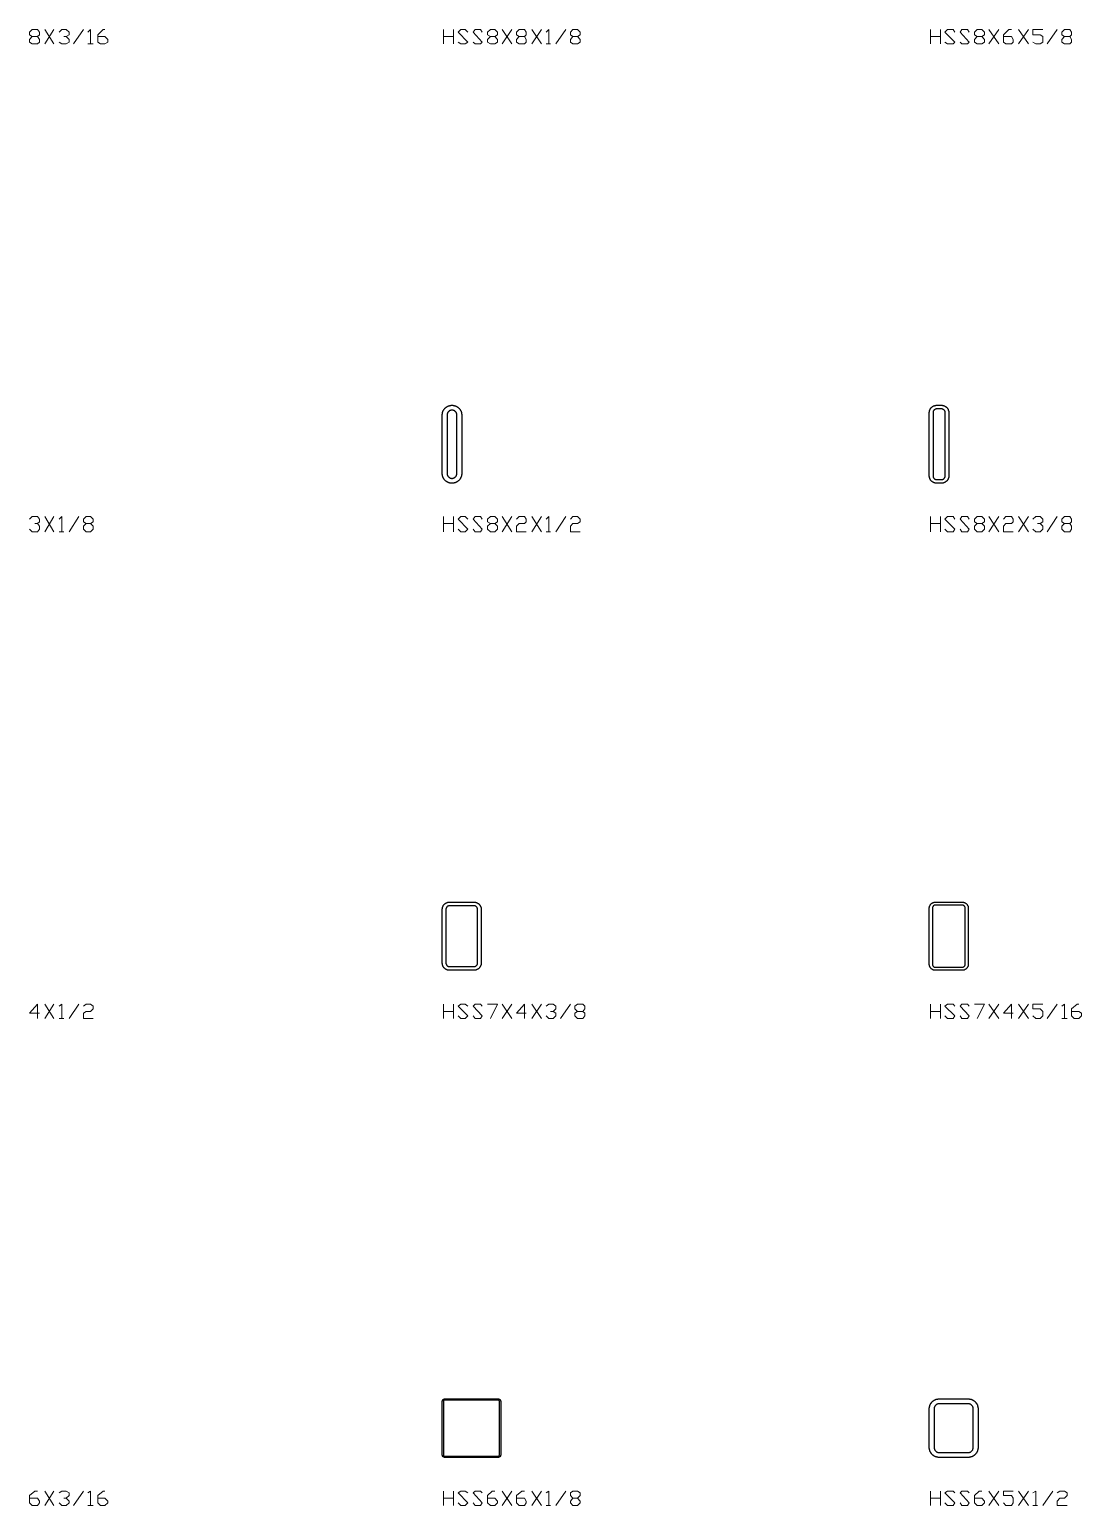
# Model space of a CAD drawing. Header units: inches. Extents: x 0 to 975, y -1305 to 34.
# Drawn here: x 107.6 to 215.6, y -954.9 to -803.4 of the extents above; entities that cross this region are included whole.
import ezdxf

# ---------------------------------------------------------------- set-up
doc = ezdxf.new("R2010")
doc.units = ezdxf.units.IN
doc.header["$MEASUREMENT"] = 0
doc.layers.add('AISC_STEEL', color=7, linetype='Continuous')

msp = doc.modelspace()

# ---------------------------------------------------------------- linework, layer by layer
at = {"color": 3, "lineweight": 0}
for p, q in [((109.2, -803.43), (110.12, -804.9)), ((109.2, -804.9), (110.12, -803.43)), ((112.15, -804.9), (113.17, -803.43)), ((150.14, -804.9), (150.14, -803.43)), ((150.14, -804.16), (151.16, -804.16)), ((151.16, -803.43), (151.16, -804.9)), ((156.14, -803.43), (157.15, -804.9)), ((156.14, -804.9), (157.15, -803.43)), ((159.18, -803.43), (160.2, -804.9)), ((159.18, -804.9), (160.2, -803.43)), ((161.67, -804.9), (162.69, -803.43)), ((200.13, -804.9), (200.13, -803.43)), ((200.13, -804.16), (201.14, -804.16)), ((201.14, -803.43), (201.14, -804.9)), ((206.12, -803.43), (207.13, -804.9)), ((206.12, -804.9), (207.13, -803.43)), ((209.16, -803.43), (210.18, -804.9)), ((209.16, -804.9), (210.18, -803.43)), ((212.11, -804.9), (213.13, -803.43)), ((113.63, -804.9), (114.18, -804.9)), ((160.66, -804.9), (161.12, -804.9)), ((109.2, -853.41), (110.12, -854.98)), ((109.2, -854.98), (110.12, -853.41)), ((111.69, -854.98), (112.7, -853.41)), ((150.14, -854.98), (150.14, -853.41)), ((150.14, -854.15), (151.16, -854.15)), ((151.16, -853.41), (151.16, -854.98)), ((156.14, -853.41), (157.15, -854.98)), ((156.14, -854.98), (157.15, -853.41)), ((159.18, -853.41), (160.2, -854.98)), ((159.18, -854.98), (160.2, -853.41)), ((161.67, -854.98), (162.69, -853.41)), ((200.13, -854.98), (200.13, -853.41)), ((200.13, -854.15), (201.14, -854.15)), ((201.14, -853.41), (201.14, -854.98)), ((206.12, -853.41), (207.13, -854.98)), ((206.12, -854.98), (207.13, -853.41)), ((209.16, -853.41), (210.18, -854.98)), ((209.16, -854.98), (210.18, -853.41)), ((212.11, -854.98), (213.13, -853.41)), ((110.68, -854.98), (111.14, -854.98)), ((160.66, -854.98), (161.12, -854.98)), ((109.2, -903.48), (110.12, -904.96)), ((109.2, -904.96), (110.12, -903.48)), ((111.69, -904.96), (112.7, -903.48)), ((150.14, -904.96), (150.14, -903.48)), ((150.14, -904.22), (151.16, -904.22)), ((151.16, -903.48), (151.16, -904.96)), ((156.14, -903.48), (157.15, -904.96)), ((156.14, -904.96), (157.15, -903.48)), ((159.18, -903.48), (160.2, -904.96)), ((159.18, -904.96), (160.2, -903.48)), ((162.13, -904.96), (163.15, -903.48)), ((200.13, -904.96), (200.13, -903.48)), ((200.13, -904.22), (201.14, -904.22)), ((201.14, -903.48), (201.14, -904.96)), ((206.12, -903.48), (207.13, -904.96)), ((206.12, -904.96), (207.13, -903.48)), ((209.16, -903.48), (210.18, -904.96)), ((209.16, -904.96), (210.18, -903.48)), ((212.11, -904.96), (213.13, -903.48)), ((110.68, -904.96), (111.14, -904.96)), ((213.59, -904.96), (214.14, -904.96)), ((109.2, -953.46), (110.12, -954.94)), ((109.2, -954.94), (110.12, -953.46)), ((112.15, -954.94), (113.17, -953.46)), ((150.14, -954.94), (150.14, -953.46)), ((150.14, -954.2), (151.16, -954.2)), ((151.16, -953.46), (151.16, -954.94)), ((156.14, -953.46), (157.15, -954.94)), ((156.14, -954.94), (157.15, -953.46)), ((159.18, -953.46), (160.2, -954.94)), ((159.18, -954.94), (160.2, -953.46)), ((161.67, -954.94), (162.69, -953.46)), ((200.13, -954.94), (200.13, -953.46)), ((200.13, -954.2), (201.14, -954.2)), ((201.14, -953.46), (201.14, -954.94)), ((206.12, -953.46), (207.13, -954.94)), ((206.12, -954.94), (207.13, -953.46)), ((209.16, -953.46), (210.18, -954.94)), ((209.16, -954.94), (210.18, -953.46)), ((211.65, -954.94), (212.67, -953.46)), ((113.63, -954.94), (114.18, -954.94)), ((160.66, -954.94), (161.12, -954.94)), ((210.64, -954.94), (211.1, -954.94))]:
    msp.add_line(p, q, dxfattribs=at)
for points in [[(108.46, -804.16), (108.65, -804.44), (108.65, -804.72), (108.46, -804.9), (107.91, -804.9), (107.63, -804.72), (107.63, -804.44), (107.91, -804.16), (108.46, -804.16), (108.65, -803.98), (108.65, -803.7), (108.46, -803.43), (107.91, -803.43), (107.63, -803.7), (107.63, -803.98), (107.91, -804.16)], [(110.68, -803.7), (110.95, -803.43), (111.41, -803.43), (111.69, -803.7), (111.69, -803.98), (111.41, -804.16), (111.14, -804.16)], [(111.41, -804.16), (111.69, -804.44), (111.69, -804.72), (111.41, -804.9), (110.95, -804.9), (110.68, -804.72)], [(113.63, -803.7), (113.9, -803.43), (113.9, -804.9)], [(114.64, -804.16), (115.38, -804.16), (115.66, -804.44), (115.66, -804.72), (115.38, -804.9), (114.92, -804.9), (114.64, -804.72), (114.64, -803.98), (115.19, -803.43), (115.38, -803.43)], [(151.62, -804.72), (151.9, -804.9), (152.36, -804.9), (152.63, -804.72), (151.62, -803.7), (151.9, -803.43), (152.36, -803.43), (152.63, -803.7)], [(153.19, -804.72), (153.37, -804.9), (153.93, -804.9), (154.11, -804.72), (153.19, -803.7), (153.37, -803.43), (153.93, -803.43), (154.11, -803.7)], [(155.4, -804.16), (155.68, -804.44), (155.68, -804.72), (155.4, -804.9), (154.94, -804.9), (154.66, -804.72), (154.66, -804.44), (154.94, -804.16), (155.4, -804.16), (155.68, -803.98), (155.68, -803.7), (155.4, -803.43), (154.94, -803.43), (154.66, -803.7), (154.66, -803.98), (154.94, -804.16)], [(158.44, -804.16), (158.63, -804.44), (158.63, -804.72), (158.44, -804.9), (157.89, -804.9), (157.61, -804.72), (157.61, -804.44), (157.89, -804.16), (158.44, -804.16), (158.63, -803.98), (158.63, -803.7), (158.44, -803.43), (157.89, -803.43), (157.61, -803.7), (157.61, -803.98), (157.89, -804.16)], [(160.66, -803.7), (160.93, -803.43), (160.93, -804.9)], [(163.89, -804.16), (164.16, -804.44), (164.16, -804.72), (163.89, -804.9), (163.42, -804.9), (163.15, -804.72), (163.15, -804.44), (163.42, -804.16), (163.89, -804.16), (164.16, -803.98), (164.16, -803.7), (163.89, -803.43), (163.42, -803.43), (163.15, -803.7), (163.15, -803.98), (163.42, -804.16)], [(201.6, -804.72), (201.88, -804.9), (202.43, -804.9), (202.62, -804.72), (201.6, -803.7), (201.88, -803.43), (202.43, -803.43), (202.62, -803.7)], [(203.17, -804.72), (203.35, -804.9), (203.91, -804.9), (204.09, -804.72), (203.17, -803.7), (203.35, -803.43), (203.91, -803.43), (204.09, -803.7)], [(205.38, -804.16), (205.66, -804.44), (205.66, -804.72), (205.38, -804.9), (204.92, -804.9), (204.64, -804.72), (204.64, -804.44), (204.92, -804.16), (205.38, -804.16), (205.66, -803.98), (205.66, -803.7), (205.38, -803.43), (204.92, -803.43), (204.64, -803.7), (204.64, -803.98), (204.92, -804.16)], [(207.6, -804.16), (208.43, -804.16), (208.61, -804.44), (208.61, -804.72), (208.43, -804.9), (207.87, -804.9), (207.6, -804.72), (207.6, -803.98), (208.15, -803.43), (208.43, -803.43)], [(210.64, -804.72), (210.92, -804.9), (211.38, -804.9), (211.65, -804.72), (211.65, -804.16), (211.38, -803.98), (210.64, -803.98), (210.64, -803.43), (211.65, -803.43)], [(214.42, -804.16), (214.6, -804.44), (214.6, -804.72), (214.42, -804.9), (213.87, -804.9), (213.59, -804.72), (213.59, -804.44), (213.87, -804.16), (214.42, -804.16), (214.6, -803.98), (214.6, -803.7), (214.42, -803.43), (213.87, -803.43), (213.59, -803.7), (213.59, -803.98), (213.87, -804.16)], [(107.63, -853.68), (107.91, -853.41), (108.46, -853.41), (108.65, -853.68), (108.65, -853.96), (108.46, -854.15), (108.19, -854.15)], [(108.46, -854.15), (108.65, -854.42), (108.65, -854.7), (108.46, -854.98), (107.91, -854.98), (107.63, -854.7)], [(110.68, -853.68), (110.95, -853.41), (110.95, -854.98)], [(113.9, -854.15), (114.18, -854.42), (114.18, -854.7), (113.9, -854.98), (113.44, -854.98), (113.17, -854.7), (113.17, -854.42), (113.44, -854.15), (113.9, -854.15), (114.18, -853.96), (114.18, -853.68), (113.9, -853.41), (113.44, -853.41), (113.17, -853.68), (113.17, -853.96), (113.44, -854.15)], [(151.62, -854.7), (151.9, -854.98), (152.36, -854.98), (152.63, -854.7), (151.62, -853.68), (151.9, -853.41), (152.36, -853.41), (152.63, -853.68)], [(153.19, -854.7), (153.37, -854.98), (153.93, -854.98), (154.11, -854.7), (153.19, -853.68), (153.37, -853.41), (153.93, -853.41), (154.11, -853.68)], [(155.4, -854.15), (155.68, -854.42), (155.68, -854.7), (155.4, -854.98), (154.94, -854.98), (154.66, -854.7), (154.66, -854.42), (154.94, -854.15), (155.4, -854.15), (155.68, -853.96), (155.68, -853.68), (155.4, -853.41), (154.94, -853.41), (154.66, -853.68), (154.66, -853.96), (154.94, -854.15)], [(157.61, -853.68), (157.89, -853.41), (158.44, -853.41), (158.63, -853.68), (158.63, -853.96), (158.44, -854.15), (157.89, -854.15), (157.61, -854.42), (157.61, -854.98), (158.63, -854.98)], [(160.66, -853.68), (160.93, -853.41), (160.93, -854.98)], [(163.15, -853.68), (163.42, -853.41), (163.89, -853.41), (164.16, -853.68), (164.16, -853.96), (163.89, -854.15), (163.42, -854.15), (163.15, -854.42), (163.15, -854.98), (164.16, -854.98)], [(201.6, -854.7), (201.88, -854.98), (202.43, -854.98), (202.62, -854.7), (201.6, -853.68), (201.88, -853.41), (202.43, -853.41), (202.62, -853.68)], [(203.17, -854.7), (203.35, -854.98), (203.91, -854.98), (204.09, -854.7), (203.17, -853.68), (203.35, -853.41), (203.91, -853.41), (204.09, -853.68)], [(205.38, -854.15), (205.66, -854.42), (205.66, -854.7), (205.38, -854.98), (204.92, -854.98), (204.64, -854.7), (204.64, -854.42), (204.92, -854.15), (205.38, -854.15), (205.66, -853.96), (205.66, -853.68), (205.38, -853.41), (204.92, -853.41), (204.64, -853.68), (204.64, -853.96), (204.92, -854.15)], [(207.6, -853.68), (207.87, -853.41), (208.43, -853.41), (208.61, -853.68), (208.61, -853.96), (208.43, -854.15), (207.87, -854.15), (207.6, -854.42), (207.6, -854.98), (208.61, -854.98)], [(210.64, -853.68), (210.92, -853.41), (211.38, -853.41), (211.65, -853.68), (211.65, -853.96), (211.38, -854.15), (211.1, -854.15)], [(211.38, -854.15), (211.65, -854.42), (211.65, -854.7), (211.38, -854.98), (210.92, -854.98), (210.64, -854.7)], [(214.42, -854.15), (214.6, -854.42), (214.6, -854.7), (214.42, -854.98), (213.87, -854.98), (213.59, -854.7), (213.59, -854.42), (213.87, -854.15), (214.42, -854.15), (214.6, -853.96), (214.6, -853.68), (214.42, -853.41), (213.87, -853.41), (213.59, -853.68), (213.59, -853.96), (213.87, -854.15)], [(108.65, -904.4), (107.63, -904.4), (108.46, -903.48), (108.46, -904.96)], [(110.68, -903.67), (110.95, -903.48), (110.95, -904.96)], [(113.17, -903.67), (113.44, -903.48), (113.9, -903.48), (114.18, -903.67), (114.18, -903.94), (113.9, -904.22), (113.44, -904.22), (113.17, -904.4), (113.17, -904.96), (114.18, -904.96)], [(151.62, -904.68), (151.9, -904.96), (152.36, -904.96), (152.63, -904.68), (151.62, -903.67), (151.9, -903.48), (152.36, -903.48), (152.63, -903.67)], [(153.19, -904.68), (153.37, -904.96), (153.93, -904.96), (154.11, -904.68), (153.19, -903.67), (153.37, -903.48), (153.93, -903.48), (154.11, -903.67)], [(154.66, -903.48), (155.68, -903.48), (154.94, -904.96)], [(158.63, -904.4), (157.61, -904.4), (158.44, -903.48), (158.44, -904.96)], [(160.66, -903.67), (160.93, -903.48), (161.4, -903.48), (161.67, -903.67), (161.67, -903.94), (161.4, -904.22), (161.12, -904.22)], [(161.4, -904.22), (161.67, -904.4), (161.67, -904.68), (161.4, -904.96), (160.93, -904.96), (160.66, -904.68)], [(164.44, -904.22), (164.62, -904.4), (164.62, -904.68), (164.44, -904.96), (163.89, -904.96), (163.61, -904.68), (163.61, -904.4), (163.89, -904.22), (164.44, -904.22), (164.62, -903.94), (164.62, -903.67), (164.44, -903.48), (163.89, -903.48), (163.61, -903.67), (163.61, -903.94), (163.89, -904.22)], [(201.6, -904.68), (201.88, -904.96), (202.43, -904.96), (202.62, -904.68), (201.6, -903.67), (201.88, -903.48), (202.43, -903.48), (202.62, -903.67)], [(203.17, -904.68), (203.35, -904.96), (203.91, -904.96), (204.09, -904.68), (203.17, -903.67), (203.35, -903.48), (203.91, -903.48), (204.09, -903.67)], [(204.64, -903.48), (205.66, -903.48), (204.92, -904.96)], [(208.61, -904.4), (207.6, -904.4), (208.43, -903.48), (208.43, -904.96)], [(210.64, -904.68), (210.92, -904.96), (211.38, -904.96), (211.65, -904.68), (211.65, -904.22), (211.38, -903.94), (210.64, -903.94), (210.64, -903.48), (211.65, -903.48)], [(213.59, -903.67), (213.87, -903.48), (213.87, -904.96)], [(214.6, -904.22), (215.34, -904.22), (215.62, -904.4), (215.62, -904.68), (215.34, -904.96), (214.88, -904.96), (214.6, -904.68), (214.6, -903.94), (215.16, -903.48), (215.34, -903.48)], [(107.63, -954.2), (108.46, -954.2), (108.65, -954.48), (108.65, -954.66), (108.46, -954.94), (107.91, -954.94), (107.63, -954.66), (107.63, -953.92), (108.19, -953.46), (108.46, -953.46)], [(110.68, -953.65), (110.95, -953.46), (111.41, -953.46), (111.69, -953.65), (111.69, -953.92), (111.41, -954.2), (111.14, -954.2)], [(111.41, -954.2), (111.69, -954.48), (111.69, -954.66), (111.41, -954.94), (110.95, -954.94), (110.68, -954.66)], [(113.63, -953.65), (113.9, -953.46), (113.9, -954.94)], [(114.64, -954.2), (115.38, -954.2), (115.66, -954.48), (115.66, -954.66), (115.38, -954.94), (114.92, -954.94), (114.64, -954.66), (114.64, -953.92), (115.19, -953.46), (115.38, -953.46)], [(151.62, -954.66), (151.9, -954.94), (152.36, -954.94), (152.63, -954.66), (151.62, -953.65), (151.9, -953.46), (152.36, -953.46), (152.63, -953.65)], [(153.19, -954.66), (153.37, -954.94), (153.93, -954.94), (154.11, -954.66), (153.19, -953.65), (153.37, -953.46), (153.93, -953.46), (154.11, -953.65)], [(154.66, -954.2), (155.4, -954.2), (155.68, -954.48), (155.68, -954.66), (155.4, -954.94), (154.94, -954.94), (154.66, -954.66), (154.66, -953.92), (155.12, -953.46), (155.4, -953.46)], [(157.61, -954.2), (158.44, -954.2), (158.63, -954.48), (158.63, -954.66), (158.44, -954.94), (157.89, -954.94), (157.61, -954.66), (157.61, -953.92), (158.17, -953.46), (158.44, -953.46)], [(160.66, -953.65), (160.93, -953.46), (160.93, -954.94)], [(163.89, -954.2), (164.16, -954.48), (164.16, -954.66), (163.89, -954.94), (163.42, -954.94), (163.15, -954.66), (163.15, -954.48), (163.42, -954.2), (163.89, -954.2), (164.16, -953.92), (164.16, -953.65), (163.89, -953.46), (163.42, -953.46), (163.15, -953.65), (163.15, -953.92), (163.42, -954.2)], [(201.6, -954.66), (201.88, -954.94), (202.43, -954.94), (202.62, -954.66), (201.6, -953.65), (201.88, -953.46), (202.43, -953.46), (202.62, -953.65)], [(203.17, -954.66), (203.35, -954.94), (203.91, -954.94), (204.09, -954.66), (203.17, -953.65), (203.35, -953.46), (203.91, -953.46), (204.09, -953.65)], [(204.64, -954.2), (205.38, -954.2), (205.66, -954.48), (205.66, -954.66), (205.38, -954.94), (204.92, -954.94), (204.64, -954.66), (204.64, -953.92), (205.11, -953.46), (205.38, -953.46)], [(207.6, -954.66), (207.87, -954.94), (208.43, -954.94), (208.61, -954.66), (208.61, -954.2), (208.43, -953.92), (207.6, -953.92), (207.6, -953.46), (208.61, -953.46)], [(210.64, -953.65), (210.92, -953.46), (210.92, -954.94)], [(213.13, -953.65), (213.41, -953.46), (213.87, -953.46), (214.14, -953.65), (214.14, -953.92), (213.87, -954.2), (213.41, -954.2), (213.13, -954.48), (213.13, -954.94), (214.14, -954.94)]]:
    msp.add_lwpolyline(points, dxfattribs=at)
at = {"layer": 'AISC_STEEL'}
for points in [[(151, -842), (151.03, -842), (151.06, -842), (151.09, -842), (151.12, -842.01), (151.15, -842.01), (151.18, -842.02), (151.21, -842.02), (151.24, -842.03), (151.26, -842.04), (151.29, -842.04), (151.32, -842.05), (151.35, -842.06), (151.38, -842.07), (151.4, -842.08), (151.43, -842.1), (151.46, -842.11), (151.48, -842.12), (151.51, -842.14), (151.53, -842.15), (151.56, -842.17), (151.58, -842.19), (151.61, -842.2), (151.63, -842.22), (151.65, -842.24), (151.68, -842.26), (151.7, -842.28), (151.72, -842.3), (151.74, -842.32), (151.76, -842.35), (151.78, -842.37), (151.8, -842.39), (151.81, -842.42), (151.83, -842.44), (151.85, -842.47), (151.86, -842.49), (151.88, -842.52), (151.89, -842.54), (151.9, -842.57), (151.92, -842.6), (151.93, -842.62), (151.94, -842.65), (151.95, -842.68), (151.96, -842.71), (151.96, -842.74), (151.97, -842.76), (151.98, -842.79), (151.98, -842.82), (151.99, -842.85), (151.99, -842.88), (152, -842.91), (152, -842.94), (152, -842.97), (152, -843), (152, -849), (152, -849.03), (152, -849.06), (152, -849.09), (151.99, -849.12), (151.99, -849.15), (151.98, -849.18), (151.98, -849.21), (151.97, -849.24), (151.96, -849.26), (151.96, -849.29), (151.95, -849.32), (151.94, -849.35), (151.93, -849.38), (151.92, -849.4), (151.9, -849.43), (151.89, -849.46), (151.88, -849.48), (151.86, -849.51), (151.85, -849.53), (151.83, -849.56), (151.81, -849.58), (151.8, -849.61), (151.78, -849.63), (151.76, -849.65), (151.74, -849.68), (151.72, -849.7), (151.7, -849.72), (151.68, -849.74), (151.65, -849.76), (151.63, -849.78), (151.61, -849.8), (151.58, -849.81), (151.56, -849.83), (151.53, -849.85), (151.51, -849.86), (151.48, -849.88), (151.46, -849.89), (151.43, -849.9), (151.4, -849.92), (151.38, -849.93), (151.35, -849.94), (151.32, -849.95), (151.29, -849.96), (151.26, -849.96), (151.24, -849.97), (151.21, -849.98), (151.18, -849.98), (151.15, -849.99), (151.12, -849.99), (151.09, -850), (151.06, -850), (151.03, -850), (151, -850), (151, -850), (150.97, -850), (150.94, -850), (150.91, -850), (150.88, -849.99), (150.85, -849.99), (150.82, -849.98), (150.79, -849.98), (150.76, -849.97), (150.74, -849.96), (150.71, -849.96), (150.68, -849.95), (150.65, -849.94), (150.62, -849.93), (150.6, -849.92), (150.57, -849.9), (150.54, -849.89), (150.52, -849.88), (150.49, -849.86), (150.47, -849.85), (150.44, -849.83), (150.42, -849.81), (150.39, -849.8), (150.37, -849.78), (150.35, -849.76), (150.32, -849.74), (150.3, -849.72), (150.28, -849.7), (150.26, -849.68), (150.24, -849.65), (150.22, -849.63), (150.2, -849.61), (150.19, -849.58), (150.17, -849.56), (150.15, -849.53), (150.14, -849.51), (150.12, -849.48), (150.11, -849.46), (150.1, -849.43), (150.08, -849.4), (150.07, -849.38), (150.06, -849.35), (150.05, -849.32), (150.04, -849.29), (150.04, -849.26), (150.03, -849.24), (150.02, -849.21), (150.02, -849.18), (150.01, -849.15), (150.01, -849.12), (150, -849.09), (150, -849.06), (150, -849.03), (150, -849), (150, -843), (150, -842.97), (150, -842.94), (150, -842.91), (150.01, -842.88), (150.01, -842.85), (150.02, -842.82), (150.02, -842.79), (150.03, -842.76), (150.04, -842.74), (150.04, -842.71), (150.05, -842.68), (150.06, -842.65), (150.07, -842.62), (150.08, -842.6), (150.1, -842.57), (150.11, -842.54), (150.12, -842.52), (150.14, -842.49), (150.15, -842.47), (150.17, -842.44), (150.19, -842.42), (150.2, -842.39), (150.22, -842.37), (150.24, -842.35), (150.26, -842.32), (150.28, -842.3), (150.3, -842.28), (150.32, -842.26), (150.35, -842.24), (150.37, -842.22), (150.39, -842.2), (150.42, -842.19), (150.44, -842.17), (150.47, -842.15), (150.49, -842.14), (150.52, -842.12), (150.54, -842.11), (150.57, -842.1), (150.6, -842.08), (150.62, -842.07), (150.65, -842.06), (150.68, -842.05), (150.71, -842.04), (150.74, -842.04), (150.76, -842.03), (150.79, -842.02), (150.82, -842.02), (150.85, -842.01), (150.88, -842.01), (150.91, -842), (150.94, -842), (150.97, -842), (151, -842)], [(201.25, -842), (201.28, -842), (201.31, -842), (201.34, -842.01), (201.37, -842.01), (201.4, -842.01), (201.43, -842.02), (201.45, -842.03), (201.48, -842.04), (201.51, -842.05), (201.54, -842.06), (201.56, -842.07), (201.59, -842.08), (201.62, -842.1), (201.64, -842.11), (201.67, -842.13), (201.69, -842.14), (201.71, -842.16), (201.74, -842.18), (201.76, -842.2), (201.78, -842.22), (201.8, -842.24), (201.82, -842.26), (201.84, -842.29), (201.86, -842.31), (201.87, -842.33), (201.89, -842.36), (201.9, -842.38), (201.92, -842.41), (201.93, -842.44), (201.94, -842.46), (201.95, -842.49), (201.96, -842.52), (201.97, -842.55), (201.98, -842.57), (201.99, -842.6), (201.99, -842.63), (201.99, -842.66), (202, -842.69), (202, -842.72), (202, -842.75), (202, -849.25), (202, -849.28), (202, -849.31), (201.99, -849.34), (201.99, -849.37), (201.99, -849.4), (201.98, -849.43), (201.97, -849.45), (201.96, -849.48), (201.95, -849.51), (201.94, -849.54), (201.93, -849.56), (201.92, -849.59), (201.9, -849.62), (201.89, -849.64), (201.87, -849.67), (201.86, -849.69), (201.84, -849.71), (201.82, -849.74), (201.8, -849.76), (201.78, -849.78), (201.76, -849.8), (201.74, -849.82), (201.71, -849.84), (201.69, -849.86), (201.67, -849.87), (201.64, -849.89), (201.62, -849.9), (201.59, -849.92), (201.56, -849.93), (201.54, -849.94), (201.51, -849.95), (201.48, -849.96), (201.45, -849.97), (201.43, -849.98), (201.4, -849.99), (201.37, -849.99), (201.34, -849.99), (201.31, -850), (201.28, -850), (201.25, -850), (200.75, -850), (200.72, -850), (200.69, -850), (200.66, -849.99), (200.63, -849.99), (200.6, -849.99), (200.57, -849.98), (200.55, -849.97), (200.52, -849.96), (200.49, -849.95), (200.46, -849.94), (200.44, -849.93), (200.41, -849.92), (200.38, -849.9), (200.36, -849.89), (200.33, -849.87), (200.31, -849.86), (200.29, -849.84), (200.26, -849.82), (200.24, -849.8), (200.22, -849.78), (200.2, -849.76), (200.18, -849.74), (200.16, -849.71), (200.14, -849.69), (200.13, -849.67), (200.11, -849.64), (200.1, -849.62), (200.08, -849.59), (200.07, -849.56), (200.06, -849.54), (200.05, -849.51), (200.04, -849.48), (200.03, -849.45), (200.02, -849.43), (200.01, -849.4), (200.01, -849.37), (200.01, -849.34), (200, -849.31), (200, -849.28), (200, -849.25), (200, -842.75), (200, -842.72), (200, -842.69), (200.01, -842.66), (200.01, -842.63), (200.01, -842.6), (200.02, -842.57), (200.03, -842.55), (200.04, -842.52), (200.05, -842.49), (200.06, -842.46), (200.07, -842.44), (200.08, -842.41), (200.1, -842.38), (200.11, -842.36), (200.13, -842.33), (200.14, -842.31), (200.16, -842.29), (200.18, -842.26), (200.2, -842.24), (200.22, -842.22), (200.24, -842.2), (200.26, -842.18), (200.29, -842.16), (200.31, -842.14), (200.33, -842.13), (200.36, -842.11), (200.38, -842.1), (200.41, -842.08), (200.44, -842.07), (200.46, -842.06), (200.49, -842.05), (200.52, -842.04), (200.55, -842.03), (200.57, -842.02), (200.6, -842.01), (200.63, -842.01), (200.66, -842.01), (200.69, -842), (200.72, -842), (200.75, -842)], [(200.75, -842.38), (200.72, -842.38), (200.69, -842.38), (200.66, -842.39), (200.63, -842.39), (200.61, -842.4), (200.58, -842.42), (200.55, -842.43), (200.53, -842.45), (200.51, -842.46), (200.48, -842.48), (200.46, -842.51), (200.45, -842.53), (200.43, -842.55), (200.42, -842.58), (200.4, -842.61), (200.39, -842.63), (200.39, -842.66), (200.38, -842.69), (200.38, -842.72), (200.38, -842.75), (200.38, -849.25), (200.38, -849.28), (200.38, -849.31), (200.39, -849.34), (200.39, -849.37), (200.4, -849.39), (200.42, -849.42), (200.43, -849.45), (200.45, -849.47), (200.46, -849.49), (200.48, -849.52), (200.51, -849.54), (200.53, -849.55), (200.55, -849.57), (200.58, -849.58), (200.61, -849.6), (200.63, -849.61), (200.66, -849.61), (200.69, -849.62), (200.72, -849.62), (200.75, -849.62), (201.25, -849.62), (201.28, -849.62), (201.31, -849.62), (201.34, -849.61), (201.37, -849.61), (201.39, -849.6), (201.42, -849.58), (201.45, -849.57), (201.47, -849.55), (201.49, -849.54), (201.52, -849.52), (201.54, -849.49), (201.55, -849.47), (201.57, -849.45), (201.58, -849.42), (201.6, -849.39), (201.61, -849.37), (201.61, -849.34), (201.62, -849.31), (201.62, -849.28), (201.62, -849.25), (201.62, -842.75), (201.62, -842.72), (201.62, -842.69), (201.61, -842.66), (201.61, -842.63), (201.6, -842.61), (201.58, -842.58), (201.57, -842.55), (201.55, -842.53), (201.54, -842.51), (201.52, -842.48), (201.49, -842.46), (201.47, -842.45), (201.45, -842.43), (201.42, -842.42), (201.39, -842.4), (201.37, -842.39), (201.34, -842.39), (201.31, -842.38), (201.28, -842.38), (201.25, -842.38)], [(151, -842.5), (150.97, -842.5), (150.94, -842.5), (150.91, -842.51), (150.88, -842.51), (150.86, -842.52), (150.83, -842.53), (150.8, -842.54), (150.78, -842.55), (150.75, -842.57), (150.72, -842.58), (150.7, -842.6), (150.68, -842.62), (150.66, -842.64), (150.64, -842.66), (150.62, -842.68), (150.6, -842.7), (150.58, -842.72), (150.57, -842.75), (150.55, -842.78), (150.54, -842.8), (150.53, -842.83), (150.52, -842.86), (150.51, -842.88), (150.51, -842.91), (150.5, -842.94), (150.5, -842.97), (150.5, -843), (150.5, -849), (150.5, -849.03), (150.5, -849.06), (150.51, -849.09), (150.51, -849.12), (150.52, -849.14), (150.53, -849.17), (150.54, -849.2), (150.55, -849.22), (150.57, -849.25), (150.58, -849.28), (150.6, -849.3), (150.62, -849.32), (150.64, -849.34), (150.66, -849.36), (150.68, -849.38), (150.7, -849.4), (150.72, -849.42), (150.75, -849.43), (150.78, -849.45), (150.8, -849.46), (150.83, -849.47), (150.86, -849.48), (150.88, -849.49), (150.91, -849.49), (150.94, -849.5), (150.97, -849.5), (151, -849.5), (151, -849.5), (151.03, -849.5), (151.06, -849.5), (151.09, -849.49), (151.12, -849.49), (151.14, -849.48), (151.17, -849.47), (151.2, -849.46), (151.22, -849.45), (151.25, -849.43), (151.28, -849.42), (151.3, -849.4), (151.32, -849.38), (151.34, -849.36), (151.36, -849.34), (151.38, -849.32), (151.4, -849.3), (151.42, -849.28), (151.43, -849.25), (151.45, -849.22), (151.46, -849.2), (151.47, -849.17), (151.48, -849.14), (151.49, -849.12), (151.49, -849.09), (151.5, -849.06), (151.5, -849.03), (151.5, -849), (151.5, -843), (151.5, -842.97), (151.5, -842.94), (151.49, -842.91), (151.49, -842.88), (151.48, -842.86), (151.47, -842.83), (151.46, -842.8), (151.45, -842.78), (151.43, -842.75), (151.42, -842.72), (151.4, -842.7), (151.38, -842.68), (151.36, -842.66), (151.34, -842.64), (151.32, -842.62), (151.3, -842.6), (151.28, -842.58), (151.25, -842.57), (151.22, -842.55), (151.2, -842.54), (151.17, -842.53), (151.14, -842.52), (151.12, -842.51), (151.09, -842.51), (151.06, -842.5), (151.03, -842.5), (151, -842.5)], [(153.25, -893), (153.28, -893), (153.31, -893), (153.34, -893.01), (153.37, -893.01), (153.4, -893.01), (153.43, -893.02), (153.45, -893.03), (153.48, -893.04), (153.51, -893.05), (153.54, -893.06), (153.56, -893.07), (153.59, -893.08), (153.62, -893.1), (153.64, -893.11), (153.67, -893.13), (153.69, -893.14), (153.71, -893.16), (153.74, -893.18), (153.76, -893.2), (153.78, -893.22), (153.8, -893.24), (153.82, -893.26), (153.84, -893.29), (153.86, -893.31), (153.87, -893.33), (153.89, -893.36), (153.9, -893.38), (153.92, -893.41), (153.93, -893.44), (153.94, -893.46), (153.95, -893.49), (153.96, -893.52), (153.97, -893.55), (153.98, -893.57), (153.99, -893.6), (153.99, -893.63), (153.99, -893.66), (154, -893.69), (154, -893.72), (154, -893.75), (154, -899.25), (154, -899.28), (154, -899.31), (153.99, -899.34), (153.99, -899.37), (153.99, -899.4), (153.98, -899.43), (153.97, -899.45), (153.96, -899.48), (153.95, -899.51), (153.94, -899.54), (153.93, -899.56), (153.92, -899.59), (153.9, -899.62), (153.89, -899.64), (153.87, -899.67), (153.86, -899.69), (153.84, -899.71), (153.82, -899.74), (153.8, -899.76), (153.78, -899.78), (153.76, -899.8), (153.74, -899.82), (153.71, -899.84), (153.69, -899.86), (153.67, -899.87), (153.64, -899.89), (153.62, -899.9), (153.59, -899.92), (153.56, -899.93), (153.54, -899.94), (153.51, -899.95), (153.48, -899.96), (153.45, -899.97), (153.43, -899.98), (153.4, -899.99), (153.37, -899.99), (153.34, -899.99), (153.31, -900), (153.28, -900), (153.25, -900), (150.75, -900), (150.72, -900), (150.69, -900), (150.66, -899.99), (150.63, -899.99), (150.6, -899.99), (150.57, -899.98), (150.55, -899.97), (150.52, -899.96), (150.49, -899.95), (150.46, -899.94), (150.44, -899.93), (150.41, -899.92), (150.38, -899.9), (150.36, -899.89), (150.33, -899.87), (150.31, -899.86), (150.29, -899.84), (150.26, -899.82), (150.24, -899.8), (150.22, -899.78), (150.2, -899.76), (150.18, -899.74), (150.16, -899.71), (150.14, -899.69), (150.13, -899.67), (150.11, -899.64), (150.1, -899.62), (150.08, -899.59), (150.07, -899.56), (150.06, -899.54), (150.05, -899.51), (150.04, -899.48), (150.03, -899.45), (150.02, -899.43), (150.01, -899.4), (150.01, -899.37), (150.01, -899.34), (150, -899.31), (150, -899.28), (150, -899.25), (150, -893.75), (150, -893.72), (150, -893.69), (150.01, -893.66), (150.01, -893.63), (150.01, -893.6), (150.02, -893.57), (150.03, -893.55), (150.04, -893.52), (150.05, -893.49), (150.06, -893.46), (150.07, -893.44), (150.08, -893.41), (150.1, -893.38), (150.11, -893.36), (150.13, -893.33), (150.14, -893.31), (150.16, -893.29), (150.18, -893.26), (150.2, -893.24), (150.22, -893.22), (150.24, -893.2), (150.26, -893.18), (150.29, -893.16), (150.31, -893.14), (150.33, -893.13), (150.36, -893.11), (150.38, -893.1), (150.41, -893.08), (150.44, -893.07), (150.46, -893.06), (150.49, -893.05), (150.52, -893.04), (150.55, -893.03), (150.57, -893.02), (150.6, -893.01), (150.63, -893.01), (150.66, -893.01), (150.69, -893), (150.72, -893), (150.75, -893)], [(150.75, -893.38), (150.72, -893.38), (150.69, -893.38), (150.66, -893.39), (150.63, -893.39), (150.61, -893.4), (150.58, -893.42), (150.55, -893.43), (150.53, -893.45), (150.51, -893.46), (150.48, -893.48), (150.46, -893.51), (150.45, -893.53), (150.43, -893.55), (150.42, -893.58), (150.4, -893.61), (150.39, -893.63), (150.39, -893.66), (150.38, -893.69), (150.38, -893.72), (150.38, -893.75), (150.38, -899.25), (150.38, -899.28), (150.38, -899.31), (150.39, -899.34), (150.39, -899.37), (150.4, -899.39), (150.42, -899.42), (150.43, -899.45), (150.45, -899.47), (150.46, -899.49), (150.48, -899.52), (150.51, -899.54), (150.53, -899.55), (150.55, -899.57), (150.58, -899.58), (150.61, -899.6), (150.63, -899.61), (150.66, -899.61), (150.69, -899.62), (150.72, -899.62), (150.75, -899.62), (153.25, -899.62), (153.28, -899.62), (153.31, -899.62), (153.34, -899.61), (153.37, -899.61), (153.39, -899.6), (153.42, -899.58), (153.45, -899.57), (153.47, -899.55), (153.49, -899.54), (153.52, -899.52), (153.54, -899.49), (153.55, -899.47), (153.57, -899.45), (153.58, -899.42), (153.6, -899.39), (153.61, -899.37), (153.61, -899.34), (153.62, -899.31), (153.62, -899.28), (153.62, -899.25), (153.62, -893.75), (153.62, -893.72), (153.62, -893.69), (153.61, -893.66), (153.61, -893.63), (153.6, -893.61), (153.58, -893.58), (153.57, -893.55), (153.55, -893.53), (153.54, -893.51), (153.52, -893.48), (153.49, -893.46), (153.47, -893.45), (153.45, -893.43), (153.42, -893.42), (153.39, -893.4), (153.37, -893.39), (153.34, -893.39), (153.31, -893.38), (153.28, -893.38), (153.25, -893.38)], [(203.38, -893), (203.4, -893), (203.43, -893), (203.46, -893.01), (203.49, -893.01), (203.52, -893.02), (203.55, -893.03), (203.58, -893.03), (203.61, -893.04), (203.63, -893.06), (203.66, -893.07), (203.69, -893.08), (203.71, -893.1), (203.74, -893.12), (203.76, -893.13), (203.78, -893.15), (203.81, -893.17), (203.83, -893.19), (203.85, -893.22), (203.87, -893.24), (203.88, -893.26), (203.9, -893.29), (203.92, -893.31), (203.93, -893.34), (203.94, -893.37), (203.96, -893.39), (203.97, -893.42), (203.97, -893.45), (203.98, -893.48), (203.99, -893.51), (203.99, -893.54), (204, -893.57), (204, -893.6), (204, -893.62), (204, -899.38), (204, -899.4), (204, -899.43), (203.99, -899.46), (203.99, -899.49), (203.98, -899.52), (203.97, -899.55), (203.97, -899.58), (203.96, -899.61), (203.94, -899.63), (203.93, -899.66), (203.92, -899.69), (203.9, -899.71), (203.88, -899.74), (203.87, -899.76), (203.85, -899.78), (203.83, -899.81), (203.81, -899.83), (203.78, -899.85), (203.76, -899.87), (203.74, -899.88), (203.71, -899.9), (203.69, -899.92), (203.66, -899.93), (203.63, -899.94), (203.61, -899.96), (203.58, -899.97), (203.55, -899.97), (203.52, -899.98), (203.49, -899.99), (203.46, -899.99), (203.43, -900), (203.4, -900), (203.38, -900), (200.62, -900), (200.6, -900), (200.57, -900), (200.54, -899.99), (200.51, -899.99), (200.48, -899.98), (200.45, -899.97), (200.42, -899.97), (200.39, -899.96), (200.37, -899.94), (200.34, -899.93), (200.31, -899.92), (200.29, -899.9), (200.26, -899.88), (200.24, -899.87), (200.22, -899.85), (200.19, -899.83), (200.17, -899.81), (200.15, -899.78), (200.13, -899.76), (200.12, -899.74), (200.1, -899.71), (200.08, -899.69), (200.07, -899.66), (200.06, -899.63), (200.04, -899.61), (200.03, -899.58), (200.03, -899.55), (200.02, -899.52), (200.01, -899.49), (200.01, -899.46), (200, -899.43), (200, -899.4), (200, -899.38), (200, -893.62), (200, -893.6), (200, -893.57), (200.01, -893.54), (200.01, -893.51), (200.02, -893.48), (200.03, -893.45), (200.03, -893.42), (200.04, -893.39), (200.06, -893.37), (200.07, -893.34), (200.08, -893.31), (200.1, -893.29), (200.12, -893.26), (200.13, -893.24), (200.15, -893.22), (200.17, -893.19), (200.19, -893.17), (200.22, -893.15), (200.24, -893.13), (200.26, -893.12), (200.29, -893.1), (200.31, -893.08), (200.34, -893.07), (200.37, -893.06), (200.39, -893.04), (200.42, -893.03), (200.45, -893.03), (200.48, -893.02), (200.51, -893.01), (200.54, -893.01), (200.57, -893), (200.6, -893), (200.62, -893)], [(200.62, -893.31), (200.6, -893.31), (200.57, -893.32), (200.54, -893.32), (200.51, -893.33), (200.49, -893.35), (200.46, -893.36), (200.44, -893.38), (200.41, -893.39), (200.39, -893.41), (200.38, -893.44), (200.36, -893.46), (200.35, -893.49), (200.33, -893.51), (200.32, -893.54), (200.32, -893.57), (200.31, -893.6), (200.31, -893.62), (200.31, -899.38), (200.31, -899.4), (200.32, -899.43), (200.32, -899.46), (200.33, -899.49), (200.35, -899.51), (200.36, -899.54), (200.38, -899.56), (200.39, -899.59), (200.41, -899.61), (200.44, -899.62), (200.46, -899.64), (200.49, -899.65), (200.51, -899.67), (200.54, -899.68), (200.57, -899.68), (200.6, -899.69), (200.62, -899.69), (203.38, -899.69), (203.4, -899.69), (203.43, -899.68), (203.46, -899.68), (203.49, -899.67), (203.51, -899.65), (203.54, -899.64), (203.56, -899.62), (203.59, -899.61), (203.61, -899.59), (203.62, -899.56), (203.64, -899.54), (203.65, -899.51), (203.67, -899.49), (203.68, -899.46), (203.68, -899.43), (203.69, -899.4), (203.69, -899.38), (203.69, -893.62), (203.69, -893.6), (203.68, -893.57), (203.68, -893.54), (203.67, -893.51), (203.65, -893.49), (203.64, -893.46), (203.62, -893.44), (203.61, -893.41), (203.59, -893.39), (203.56, -893.38), (203.54, -893.36), (203.51, -893.35), (203.49, -893.33), (203.46, -893.32), (203.43, -893.32), (203.4, -893.31), (203.38, -893.31)], [(155.75, -944), (155.78, -944), (155.81, -944.01), (155.83, -944.01), (155.86, -944.02), (155.88, -944.04), (155.91, -944.05), (155.93, -944.07), (155.95, -944.09), (155.96, -944.12), (155.98, -944.14), (155.99, -944.17), (155.99, -944.19), (156, -944.22), (156, -944.25), (156, -949.75), (156, -949.78), (155.99, -949.81), (155.99, -949.83), (155.98, -949.86), (155.96, -949.88), (155.95, -949.91), (155.93, -949.93), (155.91, -949.95), (155.88, -949.96), (155.86, -949.98), (155.83, -949.99), (155.81, -949.99), (155.78, -950), (155.75, -950), (150.25, -950), (150.22, -950), (150.19, -949.99), (150.17, -949.99), (150.14, -949.98), (150.12, -949.96), (150.09, -949.95), (150.07, -949.93), (150.05, -949.91), (150.04, -949.88), (150.02, -949.86), (150.01, -949.83), (150.01, -949.81), (150, -949.78), (150, -949.75), (150, -944.25), (150, -944.22), (150.01, -944.19), (150.01, -944.17), (150.02, -944.14), (150.04, -944.12), (150.05, -944.09), (150.07, -944.07), (150.09, -944.05), (150.12, -944.04), (150.14, -944.02), (150.17, -944.01), (150.19, -944.01), (150.22, -944), (150.25, -944)], [(150.25, -944.12), (150.23, -944.13), (150.22, -944.13), (150.2, -944.13), (150.19, -944.14), (150.17, -944.15), (150.16, -944.16), (150.15, -944.17), (150.14, -944.19), (150.13, -944.2), (150.13, -944.22), (150.13, -944.23), (150.12, -944.25), (150.12, -949.75), (150.13, -949.77), (150.13, -949.78), (150.13, -949.8), (150.14, -949.81), (150.15, -949.83), (150.16, -949.84), (150.17, -949.85), (150.19, -949.86), (150.2, -949.87), (150.22, -949.87), (150.23, -949.87), (150.25, -949.88), (155.75, -949.88), (155.77, -949.87), (155.78, -949.87), (155.8, -949.87), (155.81, -949.86), (155.83, -949.85), (155.84, -949.84), (155.85, -949.83), (155.86, -949.81), (155.87, -949.8), (155.87, -949.78), (155.87, -949.77), (155.88, -949.75), (155.88, -944.25), (155.87, -944.23), (155.87, -944.22), (155.87, -944.2), (155.86, -944.19), (155.85, -944.17), (155.84, -944.16), (155.83, -944.15), (155.81, -944.14), (155.8, -944.13), (155.78, -944.13), (155.77, -944.13), (155.75, -944.12)], [(204, -944), (204.03, -944), (204.06, -944), (204.09, -944), (204.12, -944.01), (204.15, -944.01), (204.18, -944.02), (204.21, -944.02), (204.23, -944.03), (204.26, -944.04), (204.29, -944.04), (204.32, -944.05), (204.35, -944.06), (204.38, -944.07), (204.4, -944.08), (204.43, -944.1), (204.46, -944.11), (204.48, -944.12), (204.51, -944.14), (204.53, -944.15), (204.56, -944.17), (204.58, -944.19), (204.61, -944.21), (204.63, -944.22), (204.65, -944.24), (204.67, -944.26), (204.7, -944.28), (204.72, -944.3), (204.74, -944.33), (204.76, -944.35), (204.78, -944.37), (204.79, -944.39), (204.81, -944.42), (204.83, -944.44), (204.85, -944.47), (204.86, -944.49), (204.88, -944.52), (204.89, -944.54), (204.9, -944.57), (204.92, -944.6), (204.93, -944.62), (204.94, -944.65), (204.95, -944.68), (204.96, -944.71), (204.96, -944.74), (204.97, -944.77), (204.98, -944.79), (204.98, -944.82), (204.99, -944.85), (204.99, -944.88), (205, -944.91), (205, -944.94), (205, -944.97), (205, -945), (205, -949), (205, -949.03), (205, -949.06), (205, -949.09), (204.99, -949.12), (204.99, -949.15), (204.98, -949.18), (204.98, -949.21), (204.97, -949.23), (204.96, -949.26), (204.96, -949.29), (204.95, -949.32), (204.94, -949.35), (204.93, -949.38), (204.92, -949.4), (204.9, -949.43), (204.89, -949.46), (204.88, -949.48), (204.86, -949.51), (204.85, -949.53), (204.83, -949.56), (204.81, -949.58), (204.79, -949.61), (204.78, -949.63), (204.76, -949.65), (204.74, -949.67), (204.72, -949.7), (204.7, -949.72), (204.67, -949.74), (204.65, -949.76), (204.63, -949.78), (204.61, -949.79), (204.58, -949.81), (204.56, -949.83), (204.53, -949.85), (204.51, -949.86), (204.48, -949.88), (204.46, -949.89), (204.43, -949.9), (204.4, -949.92), (204.38, -949.93), (204.35, -949.94), (204.32, -949.95), (204.29, -949.96), (204.26, -949.96), (204.23, -949.97), (204.21, -949.98), (204.18, -949.98), (204.15, -949.99), (204.12, -949.99), (204.09, -950), (204.06, -950), (204.03, -950), (204, -950), (201, -950), (200.97, -950), (200.94, -950), (200.91, -950), (200.88, -949.99), (200.85, -949.99), (200.82, -949.98), (200.79, -949.98), (200.77, -949.97), (200.74, -949.96), (200.71, -949.96), (200.68, -949.95), (200.65, -949.94), (200.62, -949.93), (200.6, -949.92), (200.57, -949.9), (200.54, -949.89), (200.52, -949.88), (200.49, -949.86), (200.47, -949.85), (200.44, -949.83), (200.42, -949.81), (200.39, -949.79), (200.37, -949.78), (200.35, -949.76), (200.33, -949.74), (200.3, -949.72), (200.28, -949.7), (200.26, -949.67), (200.24, -949.65), (200.22, -949.63), (200.21, -949.61), (200.19, -949.58), (200.17, -949.56), (200.15, -949.53), (200.14, -949.51), (200.12, -949.48), (200.11, -949.46), (200.1, -949.43), (200.08, -949.4), (200.07, -949.38), (200.06, -949.35), (200.05, -949.32), (200.04, -949.29), (200.04, -949.26), (200.03, -949.23), (200.02, -949.21), (200.02, -949.18), (200.01, -949.15), (200.01, -949.12), (200, -949.09), (200, -949.06), (200, -949.03), (200, -949), (200, -945), (200, -944.97), (200, -944.94), (200, -944.91), (200.01, -944.88), (200.01, -944.85), (200.02, -944.82), (200.02, -944.79), (200.03, -944.77), (200.04, -944.74), (200.04, -944.71), (200.05, -944.68), (200.06, -944.65), (200.07, -944.62), (200.08, -944.6), (200.1, -944.57), (200.11, -944.54), (200.12, -944.52), (200.14, -944.49), (200.15, -944.47), (200.17, -944.44), (200.19, -944.42), (200.21, -944.39), (200.22, -944.37), (200.24, -944.35), (200.26, -944.33), (200.28, -944.3), (200.3, -944.28), (200.33, -944.26), (200.35, -944.24), (200.37, -944.22), (200.39, -944.21), (200.42, -944.19), (200.44, -944.17), (200.47, -944.15), (200.49, -944.14), (200.52, -944.12), (200.54, -944.11), (200.57, -944.1), (200.6, -944.08), (200.62, -944.07), (200.65, -944.06), (200.68, -944.05), (200.71, -944.04), (200.74, -944.04), (200.77, -944.03), (200.79, -944.02), (200.82, -944.02), (200.85, -944.01), (200.88, -944.01), (200.91, -944), (200.94, -944), (200.97, -944), (201, -944)], [(201, -944.5), (200.97, -944.5), (200.94, -944.5), (200.91, -944.51), (200.88, -944.51), (200.86, -944.52), (200.83, -944.53), (200.8, -944.54), (200.78, -944.55), (200.75, -944.57), (200.73, -944.58), (200.7, -944.6), (200.68, -944.62), (200.66, -944.64), (200.64, -944.66), (200.62, -944.68), (200.6, -944.7), (200.58, -944.73), (200.57, -944.75), (200.55, -944.78), (200.54, -944.8), (200.53, -944.83), (200.52, -944.86), (200.51, -944.88), (200.51, -944.91), (200.5, -944.94), (200.5, -944.97), (200.5, -945), (200.5, -949), (200.5, -949.03), (200.5, -949.06), (200.51, -949.09), (200.51, -949.12), (200.52, -949.14), (200.53, -949.17), (200.54, -949.2), (200.55, -949.22), (200.57, -949.25), (200.58, -949.27), (200.6, -949.3), (200.62, -949.32), (200.64, -949.34), (200.66, -949.36), (200.68, -949.38), (200.7, -949.4), (200.73, -949.42), (200.75, -949.43), (200.78, -949.45), (200.8, -949.46), (200.83, -949.47), (200.86, -949.48), (200.88, -949.49), (200.91, -949.49), (200.94, -949.5), (200.97, -949.5), (201, -949.5), (204, -949.5), (204.03, -949.5), (204.06, -949.5), (204.09, -949.49), (204.12, -949.49), (204.14, -949.48), (204.17, -949.47), (204.2, -949.46), (204.22, -949.45), (204.25, -949.43), (204.27, -949.42), (204.3, -949.4), (204.32, -949.38), (204.34, -949.36), (204.36, -949.34), (204.38, -949.32), (204.4, -949.3), (204.42, -949.27), (204.43, -949.25), (204.45, -949.22), (204.46, -949.2), (204.47, -949.17), (204.48, -949.14), (204.49, -949.12), (204.49, -949.09), (204.5, -949.06), (204.5, -949.03), (204.5, -949), (204.5, -945), (204.5, -944.97), (204.5, -944.94), (204.49, -944.91), (204.49, -944.88), (204.48, -944.86), (204.47, -944.83), (204.46, -944.8), (204.45, -944.78), (204.43, -944.75), (204.42, -944.73), (204.4, -944.7), (204.38, -944.68), (204.36, -944.66), (204.34, -944.64), (204.32, -944.62), (204.3, -944.6), (204.27, -944.58), (204.25, -944.57), (204.22, -944.55), (204.2, -944.54), (204.17, -944.53), (204.14, -944.52), (204.12, -944.51), (204.09, -944.51), (204.06, -944.5), (204.03, -944.5), (204, -944.5)]]:
    msp.add_lwpolyline(points, close=True, dxfattribs=at)

doc.saveas('drawing.dxf')
